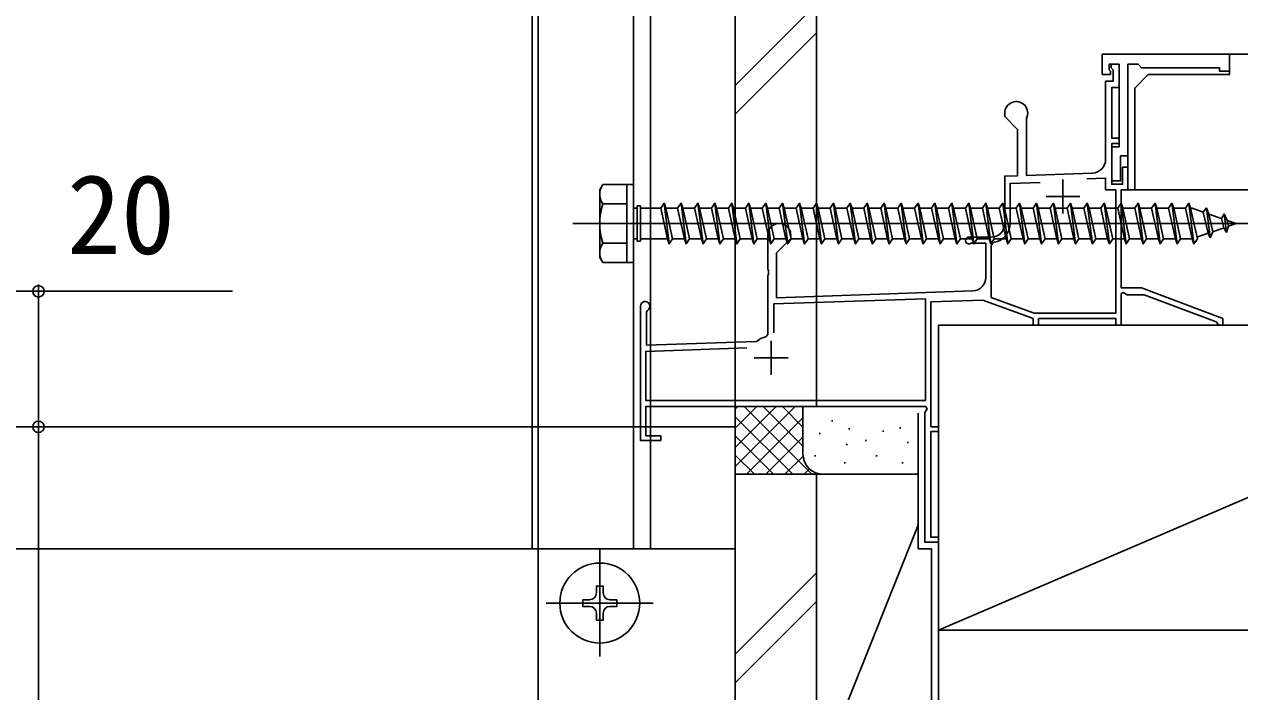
# Model space of a CAD drawing. Units: millimetres, scale not verified. Extents: x -980 to 980, y -1458 to 1451.
# Drawn here: x -366.5 to -187, y -324.9 to -226.5 of the extents above; entities that cross this region are included whole.
import ezdxf
from ezdxf.enums import TextEntityAlignment as Align

# ---------------------------------------------------------------- set-up
doc = ezdxf.new("R2010")
doc.units = ezdxf.units.MM
doc.header["$LTSCALE"] = 8
for name, color, linetype in [('0-4_YKK_11E', 7, 'Continuous'), ('0-5_YKK_12', 2, 'Continuous'), ('0-6_YKK_13', 4, 'Continuous'), ('0-8_YKK_D', 6, 'Continuous'), ('0-A_YSS_K', 3, 'Continuous')]:
    doc.layers.add(name, color=color, linetype=linetype)
doc.styles.add('ＭＳ ゴシック', font='')
doc.styles.get('ＭＳ ゴシック').set_extended_font_data('MS Gothic')

msp = doc.modelspace()

# ---------------------------------------------------------------- linework, layer by layer
at = {"layer": '0-4_YKK_11E'}
for p, q in [((-213.146, -249.358), (-213.146, -254.358)), ((-215.646, -251.858), (-210.646, -251.858)), ((-227.046, -257.858), (-223.746, -257.858)), ((-256.246, -273.158), (-256.246, -278.158)), ((-258.746, -275.658), (-253.746, -275.658))]:
    msp.add_line(p, q, dxfattribs=at)
msp.add_lwpolyline([(-188.546, -230.858), (-207.346, -230.858), (-207.346, -233.858), (-206.146, -233.858), (-206.146, -233.358), (-206.346, -233.158), (-206.346, -232.358), (-204.846, -232.358), (-204.846, -244.558), (-205.946, -244.558), (-205.946, -249.558), (-204.646, -249.558), (-204.646, -245.858), (-203.546, -245.858), (-203.546, -232.358), (-202.046, -232.358), (-201.546, -232.858), (-190.046, -232.858), (-190.046, -233.358), (-188.546, -233.358)], close=True, dxfattribs=at)
for points in [[(-206.846, -246.406), (-206.846, -234.858), (-205.746, -234.858), (-205.746, -233.158), (-206.046, -232.858), (-206.046, -232.358), (-204.846, -232.358), (-204.846, -235.758), (-205.946, -235.758), (-205.946, -243.258), (-204.846, -243.258), (-204.846, -244.058), (-205.946, -244.058), (-205.946, -250.058), (-204.346, -250.058), (-204.346, -247.558), (-203.546, -247.558), (-203.546, -250.858), (-204.546, -250.858), (-204.546, -265.358), (-201.546, -265.358), (-189.546, -269.858), (-189.546, -270.858), (-190.046, -270.858), (-190.344, -270.589), (-190.537, -270.34), (-201.158, -266.358), (-203.646, -266.358), (-204.246, -266.011), (-204.546, -266.184), (-204.546, -270.858), (-205.346, -270.858), (-205.346, -269.858), (-216.746, -269.858), (-216.746, -270.858), (-217.546, -270.858), (-217.546, -269.858), (-224.987, -267.149), (-232.646, -267.417), (-232.646, -285.858)], [(-221.746, -255.858), (-221.746, -248.858), (-219.846, -248.791), (-219.846, -241.958), (-221.746, -240.058), (-221.746, -239.558)], [(-218.516, -240.299), (-218.546, -240.429), (-218.546, -248.746), (-208.776, -248.405)], [(-209.614, -249.234), (-206.846, -249.138), (-206.846, -250.858), (-205.346, -250.858), (-205.346, -269.058), (-217.405, -269.058), (-223.746, -266.75), (-223.746, -259.119), (-223.322, -258.625)], [(-220.946, -255.858), (-220.946, -249.93), (-216.508, -249.775)], [(-256.977, -272.542), (-256.746, -272.25), (-256.746, -263.516), (-256.626, -263.333), (-256.626, -262.783), (-256.746, -262.599), (-256.746, -257.558)], [(-253.346, -257.558), (-253.346, -258.058), (-255.446, -260.158), (-255.446, -266.812), (-226.476, -265.801)], [(-224.546, -263.802), (-224.546, -258.758), (-226.659, -258.758), (-226.804, -258.795)], [(-255.846, -271.958), (-255.846, -267.727), (-233.446, -266.944), (-233.446, -281.958), (-274.746, -281.958), (-274.746, -274.73), (-259.84, -274.21)], [(-233.419, -282.858), (-274.746, -282.858), (-274.746, -287.158), (-272.546, -287.158), (-272.546, -287.858), (-275.546, -287.858), (-275.546, -268.058)], [(-274.496, -268.664), (-274.646, -268.924), (-274.646, -273.826), (-258.467, -273.261), (-258.286, -273.192)], [(-232.646, -285.858), (-231.546, -285.858), (-231.546, -286.558), (-232.646, -286.558), (-232.646, -302.158), (-231.546, -302.158), (-231.546, -302.858), (-233.546, -302.858), (-233.546, -283.758), (-233.223, -283.198), (-233.419, -282.858)]]:
    msp.add_lwpolyline(points, dxfattribs=at)
for centre, radius, start, end in [((-220.046, -239.558), 1.7, 334.15808, 179.99998), ((-208.846, -246.406), 2, 272, 0.00001), ((-255.046, -257.558), 1.7, 359.99999, 180.00001), ((-223.746, -255.858), 2, 270.00001, 359.99999), ((-223.746, -255.858), 2.8, 278.71475, 359.99999), ((-227.046, -258.358), 0.5, 89.99998, 298.95499), ((-226.546, -263.802), 2, 271.99998, 360), ((-274.846, -268.058), 0.7, 300, 179.99999), ((-256.246, -275.658), 3.2, 103.21298, 129.61476)]:
    msp.add_arc(centre, radius, start, end, dxfattribs=at)
at = {"layer": '0-5_YKK_12'}
for p, q in [((-291.546, -198.858), (-291.546, -303.858)), ((-276.546, -303.858), (-276.546, -198.858)), ((-274.046, -303.858), (-274.046, -198.858)), ((-290.646, -285.858), (-261.546, -285.858)), ((-261.546, -285.858), (-261.546, -380.858)), ((-565.546, -303.858), (-261.546, -303.858)), ((-281.546, -316.858), (-281.546, -306.858)), ((-276.546, -311.858), (-286.546, -311.858))]:
    msp.add_line(p, q, dxfattribs=at)
for points in [[(-290.646, -198.858), (-290.646, -303.858), (-290.646, -375.358)], [(-261.546, -375.358), (-261.546, -303.858), (-261.546, -198.858)], [(-424.546, -285.858), (-399.546, -285.858), (-290.646, -285.858)]]:
    msp.add_lwpolyline(points, dxfattribs=at)
at = {"layer": '0-6_YKK_13'}
for p, q in [((-281.546, -250.858), (-281.113, -250.108)), ((-281.546, -260.858), (-281.546, -250.858)), ((-277.546, -250.108), (-281.115, -250.108)), ((-277.546, -252.971), (-281.099, -252.971)), ((-272.046, -252.858), (-271.296, -258.858)), ((-269.546, -252.858), (-268.796, -258.858)), ((-267.046, -252.858), (-266.296, -258.858)), ((-264.546, -252.858), (-263.796, -258.858)), ((-262.046, -252.858), (-261.296, -258.858)), ((-259.546, -252.858), (-258.796, -258.858)), ((-257.046, -252.858), (-256.296, -258.858)), ((-254.546, -252.858), (-253.796, -258.858)), ((-252.046, -252.858), (-251.296, -258.858)), ((-249.546, -252.858), (-248.796, -258.858)), ((-247.046, -252.858), (-246.296, -258.858)), ((-244.546, -252.858), (-243.796, -258.858)), ((-242.046, -252.858), (-241.296, -258.858)), ((-239.546, -252.858), (-238.796, -258.858)), ((-237.046, -252.858), (-236.296, -258.858)), ((-234.546, -252.858), (-233.796, -258.858)), ((-232.046, -252.858), (-231.296, -258.858)), ((-229.546, -252.858), (-228.796, -258.858)), ((-227.046, -252.858), (-226.296, -258.858)), ((-224.546, -252.858), (-223.796, -258.858)), ((-222.046, -252.858), (-221.296, -258.858)), ((-219.546, -252.858), (-218.796, -258.858)), ((-217.046, -252.858), (-216.296, -258.858)), ((-214.546, -252.858), (-213.796, -258.858)), ((-212.046, -252.858), (-211.296, -258.858)), ((-209.546, -252.858), (-208.796, -258.858)), ((-207.046, -252.858), (-206.296, -258.858)), ((-204.546, -252.858), (-203.796, -258.858)), ((-202.046, -252.858), (-201.296, -258.858)), ((-199.546, -252.858), (-198.796, -258.858)), ((-197.046, -252.858), (-196.296, -258.858)), ((-194.546, -252.858), (-193.796, -258.858)), ((-276.546, -253.608), (-276.046, -253.608)), ((-276.046, -253.258), (-275.546, -253.258)), ((-276.046, -253.258), (-276.046, -258.458)), ((-275.546, -253.258), (-275.546, -258.458)), ((-275.546, -253.608), (-272.546, -253.608)), ((-271.796, -253.608), (-270.046, -253.608)), ((-271.796, -253.608), (-270.796, -258.108)), ((-269.296, -253.608), (-267.546, -253.608)), ((-269.296, -253.608), (-268.296, -258.108)), ((-266.796, -253.608), (-265.046, -253.608)), ((-266.796, -253.608), (-265.796, -258.108)), ((-264.296, -253.608), (-262.546, -253.608)), ((-264.296, -253.608), (-263.296, -258.108)), ((-261.796, -253.608), (-260.046, -253.608)), ((-261.796, -253.608), (-260.796, -258.108)), ((-259.296, -253.608), (-257.546, -253.608)), ((-259.296, -253.608), (-258.296, -258.108)), ((-256.796, -253.608), (-255.046, -253.608)), ((-256.796, -253.608), (-255.796, -258.108)), ((-254.296, -253.608), (-252.546, -253.608)), ((-254.296, -253.608), (-253.296, -258.108)), ((-251.796, -253.608), (-250.046, -253.608)), ((-251.796, -253.608), (-250.796, -258.108)), ((-249.296, -253.608), (-247.546, -253.608)), ((-249.296, -253.608), (-248.296, -258.108)), ((-246.796, -253.608), (-245.046, -253.608)), ((-246.796, -253.608), (-245.796, -258.108)), ((-244.296, -253.608), (-242.546, -253.608)), ((-244.296, -253.608), (-243.296, -258.108)), ((-241.796, -253.608), (-240.046, -253.608)), ((-241.796, -253.608), (-240.796, -258.108)), ((-239.296, -253.608), (-237.546, -253.608)), ((-239.296, -253.608), (-238.296, -258.108)), ((-236.796, -253.608), (-235.046, -253.608)), ((-236.796, -253.608), (-235.796, -258.108)), ((-234.296, -253.608), (-232.546, -253.608)), ((-234.296, -253.608), (-233.296, -258.108)), ((-231.796, -253.608), (-230.046, -253.608)), ((-231.796, -253.608), (-230.796, -258.108)), ((-229.296, -253.608), (-227.546, -253.608)), ((-229.296, -253.608), (-228.296, -258.108)), ((-226.796, -253.608), (-225.046, -253.608)), ((-226.796, -253.608), (-225.796, -258.108)), ((-224.296, -253.608), (-222.546, -253.608)), ((-224.296, -253.608), (-223.296, -258.108)), ((-221.796, -253.608), (-220.046, -253.608)), ((-221.796, -253.608), (-220.796, -258.108)), ((-219.296, -253.608), (-217.546, -253.608)), ((-219.296, -253.608), (-218.296, -258.108)), ((-216.796, -253.608), (-215.046, -253.608)), ((-216.796, -253.608), (-215.796, -258.108)), ((-214.296, -253.608), (-212.546, -253.608)), ((-214.296, -253.608), (-213.296, -258.108)), ((-211.796, -253.608), (-210.046, -253.608)), ((-211.796, -253.608), (-210.796, -258.108)), ((-209.296, -253.608), (-207.546, -253.608)), ((-209.296, -253.608), (-208.296, -258.108)), ((-206.796, -253.608), (-205.046, -253.608)), ((-206.796, -253.608), (-205.796, -258.108)), ((-204.296, -253.608), (-202.546, -253.608)), ((-204.296, -253.608), (-203.296, -258.108)), ((-201.796, -253.608), (-200.046, -253.608)), ((-201.796, -253.608), (-200.796, -258.108)), ((-199.296, -253.608), (-197.546, -253.608)), ((-199.296, -253.608), (-198.296, -258.108)), ((-196.796, -253.608), (-195.046, -253.608)), ((-196.796, -253.608), (-195.796, -258.108)), ((-194.296, -253.608), (-194.08, -253.608)), ((-194.296, -253.608), (-193.296, -258.108)), ((-194.08, -253.608), (-192.419, -254.18)), ((-191.96, -253.544), (-192.419, -254.18)), ((-192.419, -254.18), (-191.726, -257.297)), ((-191.96, -253.544), (-191.607, -254.459)), ((-191.96, -253.544), (-191.406, -257.98)), ((-191.607, -254.459), (-189.712, -255.112)), ((-191.607, -254.459), (-191.029, -257.057)), ((-189.348, -254.444), (-189.712, -255.112)), ((-189.348, -254.444), (-188.899, -255.391)), ((-189.348, -254.444), (-189.009, -257.154)), ((-285.546, -255.858), (-184.501, -255.858)), ((-189.404, -256.497), (-191.029, -257.057)), ((-189.712, -255.112), (-189.404, -256.497)), ((-189.009, -257.154), (-189.404, -256.497)), ((-189.009, -257.154), (-188.707, -256.257)), ((-188.899, -255.391), (-187.546, -255.858)), ((-188.899, -255.391), (-188.707, -256.257)), ((-187.546, -255.858), (-188.707, -256.257)), ((-276.546, -258.108), (-276.046, -258.108)), ((-271.546, -258.108), (-275.546, -258.108)), ((-269.046, -258.108), (-270.796, -258.108)), ((-266.546, -258.108), (-268.296, -258.108)), ((-264.046, -258.108), (-265.796, -258.108)), ((-261.546, -258.108), (-263.296, -258.108)), ((-259.046, -258.108), (-260.796, -258.108)), ((-256.546, -258.108), (-258.296, -258.108)), ((-254.046, -258.108), (-255.796, -258.108)), ((-251.546, -258.108), (-253.296, -258.108)), ((-249.046, -258.108), (-250.796, -258.108)), ((-246.546, -258.108), (-248.296, -258.108)), ((-244.046, -258.108), (-245.796, -258.108)), ((-241.546, -258.108), (-243.296, -258.108)), ((-239.046, -258.108), (-240.796, -258.108)), ((-236.546, -258.108), (-238.296, -258.108)), ((-234.046, -258.108), (-235.796, -258.108)), ((-231.546, -258.108), (-233.296, -258.108)), ((-229.046, -258.108), (-230.796, -258.108)), ((-226.546, -258.108), (-228.296, -258.108)), ((-224.046, -258.108), (-225.796, -258.108)), ((-221.546, -258.108), (-223.296, -258.108)), ((-219.046, -258.108), (-220.796, -258.108)), ((-216.546, -258.108), (-218.296, -258.108)), ((-214.046, -258.108), (-215.796, -258.108)), ((-211.546, -258.108), (-213.296, -258.108)), ((-209.046, -258.108), (-210.796, -258.108)), ((-206.546, -258.108), (-208.296, -258.108)), ((-204.046, -258.108), (-205.796, -258.108)), ((-201.546, -258.108), (-203.296, -258.108)), ((-199.046, -258.108), (-200.796, -258.108)), ((-196.546, -258.108), (-198.296, -258.108)), ((-194.08, -258.108), (-195.796, -258.108)), ((-194.048, -258.097), (-194.08, -258.108)), ((-191.726, -257.297), (-193.352, -257.857)), ((-191.406, -257.98), (-191.726, -257.297)), ((-191.406, -257.98), (-191.029, -257.057)), ((-277.546, -258.744), (-281.099, -258.744)), ((-276.046, -258.458), (-275.546, -258.458)), ((-281.546, -260.858), (-281.113, -261.608)), ((-281.546, -319.758), (-281.546, -303.958)), ((-289.446, -311.858), (-273.646, -311.858)), ((-280.046, -312.358), (-279.046, -312.358))]:
    msp.add_line(p, q, dxfattribs=at)
for points in [[(-281.115, -261.608), (-277.546, -261.608), (-277.546, -250.108)], [(-277.546, -250.108), (-276.546, -250.108), (-276.546, -261.608)], [(-277.546, -250.108), (-277.546, -261.608), (-276.546, -261.608)], [(-272.546, -253.608), (-272.046, -252.858), (-271.796, -253.608)], [(-270.046, -253.608), (-269.546, -252.858), (-269.296, -253.608)], [(-267.546, -253.608), (-267.046, -252.858), (-266.796, -253.608)], [(-265.046, -253.608), (-264.546, -252.858), (-264.296, -253.608)], [(-262.546, -253.608), (-262.046, -252.858), (-261.796, -253.608)], [(-260.046, -253.608), (-259.546, -252.858), (-259.296, -253.608)], [(-257.546, -253.608), (-257.046, -252.858), (-256.796, -253.608)], [(-255.046, -253.608), (-254.546, -252.858), (-254.296, -253.608)], [(-252.546, -253.608), (-252.046, -252.858), (-251.796, -253.608)], [(-250.046, -253.608), (-249.546, -252.858), (-249.296, -253.608)], [(-247.546, -253.608), (-247.046, -252.858), (-246.796, -253.608)], [(-245.046, -253.608), (-244.546, -252.858), (-244.296, -253.608)], [(-242.546, -253.608), (-242.046, -252.858), (-241.796, -253.608)], [(-240.046, -253.608), (-239.546, -252.858), (-239.296, -253.608)], [(-237.546, -253.608), (-237.046, -252.858), (-236.796, -253.608)], [(-235.046, -253.608), (-234.546, -252.858), (-234.296, -253.608)], [(-232.546, -253.608), (-232.046, -252.858), (-231.796, -253.608)], [(-230.046, -253.608), (-229.546, -252.858), (-229.296, -253.608)], [(-227.546, -253.608), (-227.046, -252.858), (-226.796, -253.608)], [(-225.046, -253.608), (-224.546, -252.858), (-224.296, -253.608)], [(-222.546, -253.608), (-222.046, -252.858), (-221.796, -253.608)], [(-220.046, -253.608), (-219.546, -252.858), (-219.296, -253.608)], [(-217.546, -253.608), (-217.046, -252.858), (-216.796, -253.608)], [(-215.046, -253.608), (-214.546, -252.858), (-214.296, -253.608)], [(-212.546, -253.608), (-212.046, -252.858), (-211.796, -253.608)], [(-210.046, -253.608), (-209.546, -252.858), (-209.296, -253.608)], [(-207.546, -253.608), (-207.046, -252.858), (-206.796, -253.608)], [(-205.046, -253.608), (-204.546, -252.858), (-204.296, -253.608)], [(-202.546, -253.608), (-202.046, -252.858), (-201.796, -253.608)], [(-200.046, -253.608), (-199.546, -252.858), (-199.296, -253.608)], [(-197.546, -253.608), (-197.046, -252.858), (-196.796, -253.608)], [(-195.046, -253.608), (-194.546, -252.858), (-194.296, -253.608)], [(-272.546, -253.608), (-271.546, -258.108), (-271.296, -258.858), (-270.796, -258.108)], [(-270.046, -253.608), (-269.046, -258.108), (-268.796, -258.858), (-268.296, -258.108)], [(-267.546, -253.608), (-266.546, -258.108), (-266.296, -258.858), (-265.796, -258.108)], [(-265.046, -253.608), (-264.046, -258.108), (-263.796, -258.858), (-263.296, -258.108)], [(-262.546, -253.608), (-261.546, -258.108), (-261.296, -258.858), (-260.796, -258.108)], [(-260.046, -253.608), (-259.046, -258.108), (-258.796, -258.858), (-258.296, -258.108)], [(-257.546, -253.608), (-256.546, -258.108), (-256.296, -258.858), (-255.796, -258.108)], [(-255.046, -253.608), (-254.046, -258.108), (-253.796, -258.858), (-253.296, -258.108)], [(-252.546, -253.608), (-251.546, -258.108), (-251.296, -258.858), (-250.796, -258.108)], [(-250.046, -253.608), (-249.046, -258.108), (-248.796, -258.858), (-248.296, -258.108)], [(-247.546, -253.608), (-246.546, -258.108), (-246.296, -258.858), (-245.796, -258.108)], [(-245.046, -253.608), (-244.046, -258.108), (-243.796, -258.858), (-243.296, -258.108)], [(-242.546, -253.608), (-241.546, -258.108), (-241.296, -258.858), (-240.796, -258.108)], [(-240.046, -253.608), (-239.046, -258.108), (-238.796, -258.858), (-238.296, -258.108)], [(-237.546, -253.608), (-236.546, -258.108), (-236.296, -258.858), (-235.796, -258.108)], [(-235.046, -253.608), (-234.046, -258.108), (-233.796, -258.858), (-233.296, -258.108)], [(-232.546, -253.608), (-231.546, -258.108), (-231.296, -258.858), (-230.796, -258.108)], [(-230.046, -253.608), (-229.046, -258.108), (-228.796, -258.858), (-228.296, -258.108)], [(-227.546, -253.608), (-226.546, -258.108), (-226.296, -258.858), (-225.796, -258.108)], [(-225.046, -253.608), (-224.046, -258.108), (-223.796, -258.858), (-223.296, -258.108)], [(-222.546, -253.608), (-221.546, -258.108), (-221.296, -258.858), (-220.796, -258.108)], [(-220.046, -253.608), (-219.046, -258.108), (-218.796, -258.858), (-218.296, -258.108)], [(-217.546, -253.608), (-216.546, -258.108), (-216.296, -258.858), (-215.796, -258.108)], [(-215.046, -253.608), (-214.046, -258.108), (-213.796, -258.858), (-213.296, -258.108)], [(-212.546, -253.608), (-211.546, -258.108), (-211.296, -258.858), (-210.796, -258.108)], [(-210.046, -253.608), (-209.046, -258.108), (-208.796, -258.858), (-208.296, -258.108)], [(-207.546, -253.608), (-206.546, -258.108), (-206.296, -258.858), (-205.796, -258.108)], [(-205.046, -253.608), (-204.046, -258.108), (-203.796, -258.858), (-203.296, -258.108)], [(-202.546, -253.608), (-201.546, -258.108), (-201.296, -258.858), (-200.796, -258.108)], [(-200.046, -253.608), (-199.046, -258.108), (-198.796, -258.858), (-198.296, -258.108)], [(-197.546, -253.608), (-196.546, -258.108), (-196.296, -258.858), (-195.796, -258.108)], [(-195.046, -253.608), (-194.046, -258.108), (-193.796, -258.858), (-193.296, -258.108)], [(-281.046, -310.358), (-281.046, -309.358), (-282.046, -309.358), (-282.046, -310.358)], [(-283.046, -311.358), (-284.046, -311.358), (-284.046, -312.358), (-283.046, -312.358)], [(-279.046, -312.358), (-279.046, -311.358), (-280.046, -311.358)], [(-282.046, -313.358), (-282.046, -314.358), (-281.046, -314.358), (-281.046, -313.358)]]:
    msp.add_lwpolyline(points, dxfattribs=at)
msp.add_circle((-281.546, -311.858), 5.9, dxfattribs=at)
for centre, radius, start, end in [((-278.99, -251.527), 2.556, 146.25178, 214.38425), ((-271.992, -255.858), 9.553, 162.41205, 197.58795), ((-278.99, -260.188), 2.556, 145.61575, 213.74822), ((-283.046, -310.358), 1, 270, 0), ((-280.046, -310.358), 1, 180, 270), ((-283.046, -313.358), 1, 0, 90), ((-280.046, -313.358), 1, 90, 180)]:
    msp.add_arc(centre, radius, start, end, dxfattribs=at)
at = {"layer": '0-8_YKK_D'}
for p, q in [((-364.446, -324.858), (-364.446, -264.858)), ((-203.946, -270.858), (-69.546, -270.858)), ((-301.646, -285.858), (-365.446, -285.858)), ((-364.446, -285.858), (-364.446, -380.858))]:
    msp.add_line(p, q, dxfattribs=at)
msp.add_lwpolyline([(-384.446, -265.858), (-364.446, -265.858), (-335.773, -265.858)], dxfattribs=at)
for centre in [(-364.446, -265.858), (-364.446, -285.858)]:
    msp.add_circle(centre, 0.85, dxfattribs=at)
at = {"layer": '0-A_YSS_K'}
for p, q in [((-261.546, -198.858), (-261.546, -282.858)), ((-261.546, -198.858), (-261.546, -282.858)), ((-249.546, -198.858), (-249.546, -282.858)), ((-249.546, -223.484), (-261.546, -235.484)), ((-261.546, -239.727), (-249.546, -227.727)), ((-203.546, -250.858), (-203.546, -232.854)), ((-203.546, -250.858), (-126.546, -250.858)), ((-231.546, -315.858), (-126.546, -270.858)), ((-261.546, -283.23), (-261.16, -282.844)), ((-261.546, -292.858), (-261.546, -282.858)), ((-261.546, -291.715), (-252.688, -282.858)), ((-261.546, -288.887), (-255.516, -282.858)), ((-261.546, -286.059), (-258.345, -282.858)), ((-260.232, -282.858), (-250.232, -292.858)), ((-257.404, -282.858), (-251.546, -288.715)), ((-254.575, -282.858), (-251.546, -285.887)), ((-251.747, -282.858), (-251.546, -283.059)), ((-251.546, -289.858), (-251.546, -282.858)), ((-261.546, -284.372), (-253.061, -292.858)), ((-259.86, -292.858), (-251.546, -284.544)), ((-247.22, -284.858), (-247.22, -285.058)), ((-234.546, -303.858), (-234.546, -283.858)), ((-231.546, -289.858), (-231.546, -284.211)), ((-249.05, -286.714), (-249.05, -286.914)), ((-244.711, -286.047), (-244.711, -286.247)), ((-239.704, -286.381), (-239.704, -286.581)), ((-237.197, -285.878), (-237.197, -286.078)), ((-261.546, -287.201), (-255.889, -292.858)), ((-257.031, -292.858), (-251.546, -287.372)), ((-245.045, -288.383), (-245.045, -288.583)), ((-242.252, -287.781), (-242.252, -287.981)), ((-236.032, -288.05), (-236.032, -288.25)), ((-233.525, -287.716), (-233.525, -287.916)), ((-261.546, -290.029), (-258.717, -292.858)), ((-254.203, -292.858), (-251.528, -290.183)), ((-249.718, -290.052), (-249.718, -290.253)), ((-240.705, -290.052), (-240.705, -290.253)), ((-251.374, -292.858), (-250.58, -292.063)), ((-245.379, -291.054), (-245.379, -291.254)), ((-236.863, -291.054), (-236.863, -291.254)), ((-248.546, -292.858), (-261.546, -292.858)), ((-261.546, -405.858), (-261.546, -292.858)), ((-249.546, -292.858), (-234.546, -292.858)), ((-249.546, -292.858), (-249.546, -337.858)), ((-234.546, -292.858), (-248.546, -292.858)), ((-231.546, -337.858), (-231.546, -292.858)), ((-234.546, -300.358), (-249.546, -337.858)), ((-249.546, -307.4), (-261.546, -319.4)), ((-261.546, -323.642), (-249.546, -311.642)), ((-231.547, -315.858), (-231.547, -405.858))]:
    msp.add_line(p, q, dxfattribs=at)
for points in [[(-105.546, -230.858), (-188.546, -230.858), (-188.546, -233.858), (-200.546, -233.858), (-202.546, -235.858), (-202.546, -250.858)], [(-202.546, -250.858), (-103.546, -250.858), (-103.546, -232.858)], [(-126.546, -250.858), (-126.546, -270.858), (-203.546, -270.858)], [(-249.546, -405.858), (-249.546, -292.858), (-261.546, -292.858)], [(-234.546, -303.858), (-232.546, -303.858), (-232.546, -358.858)]]:
    msp.add_lwpolyline(points, dxfattribs=at)
msp.add_lwpolyline([(-126.546, -315.858), (-126.546, -270.858), (-231.546, -270.858), (-231.546, -315.858)], close=True, dxfattribs=at)
msp.add_arc((-248.546, -289.858), 3, 180, 270, dxfattribs=at)

# ---------------------------------------------------------------- texts
at = {"layer": '0-8_YKK_D', "style": 'ＭＳ ゴシック'}
msp.add_text('20', height=11.73, dxfattribs=at).set_placement((-360.228, -263.858), align=Align.BOTTOM_LEFT)

doc.saveas('drawing.dxf')
